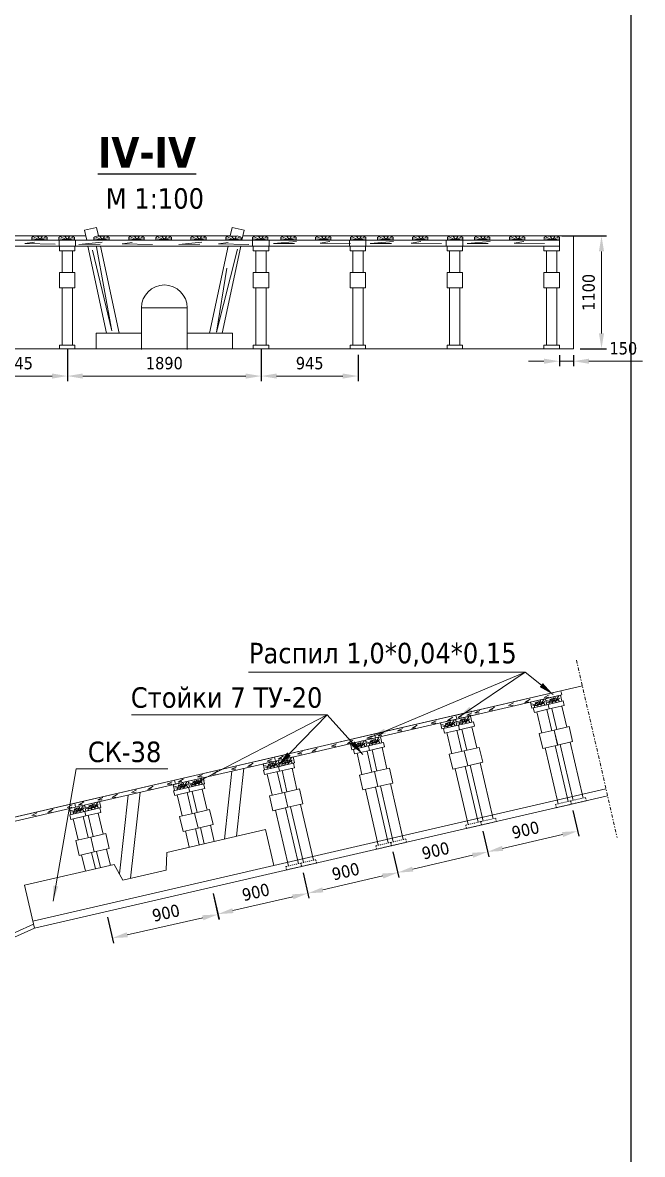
# Model space of a CAD drawing. Header units: millimetres. Extents: x 1757 to 4342, y -1901 to 53.
# Drawn here: x 4222.3 to 4282.7, y -523.6 to -413.1 of the extents above; entities that cross this region are included whole.
import ezdxf

# ---------------------------------------------------------------- set-up
doc = ezdxf.new("R2010")
doc.units = ezdxf.units.MM
doc.header["$LTSCALE"] = 0.1
doc.linetypes.add('JIS_02_0.7', pattern=[1.35, 0.75, -0.6])
doc.linetypes.add('штрихпунктирная2', pattern=[12.7, 6.35, -3.175, 0, -3.175])
doc.styles.add('стиль', font='TAHOMA.TTF')
doc.dimstyles.new('Копия DIN', dxfattribs={"dimtxt": 2, "dimasz": 2.5, "dimexe": 0.5, "dimexo": 0.625, "dimtad": 0, "dimdec": 0, "dimlfac": 100, "dimzin": 4, "dimdsep": 46, "dimtxsty": 'стиль', "dimcen": 2.5, "dimclre": 256, "dimclrt": 256, "dimadec": 0, "dimazin": 2, "dimtfac": 1, "dimtdec": 0, "dimtmove": 0, "dimatfit": 3, "dimfxl": 1.25, "dimtvp": 1, "dimtolj": 1, "dimtzin": 0, "dimlwd": 0, "dimarcsym": 0})

# ---------------------------------------------------------------- blocks, each defined once
blk = doc.blocks.new('зат0.4')
at = {"color": 7, "lineweight": 15}
for points in [[(3518.47, -1077.43), (3518.47, -1077.83), (3528.47, -1077.83), (3528.47, -1077.43), (3518.47, -1077.43)], [(3519.35, -1077.5), (3518.77, -1077.7), (3519.13, -1077.73)], [(3521.25, -1077.51), (3520.72, -1077.63), (3521.15, -1077.72)], [(3522.73, -1077.52), (3522.16, -1077.72), (3522.52, -1077.75)], [(3524.64, -1077.53), (3524.11, -1077.65), (3524.54, -1077.74)], [(3526.29, -1077.54), (3525.72, -1077.74), (3526.08, -1077.76)], [(3528.2, -1077.55), (3527.67, -1077.67), (3528.1, -1077.75)]]:
    blk.add_lwpolyline(points, dxfattribs=at)
blk = doc.blocks.new('*D360')
at = {"linetype": 'ByBlock', "lineweight": -2}
for p, q in [((4275.91, -490), (4276.49, -492.5)), ((4267.14, -492.02), (4267.72, -494.52))]:
    blk.add_line(p, q, dxfattribs=at)
at = {"color": 0, "linetype": 'ByBlock', "lineweight": 0}
blk.add_line((4274.91, -492.35), (4269.07, -493.7), dxfattribs=at)
at = {"color": 0, "lineweight": 0}
for points in [[(4274.86, -492.1), (4274.97, -492.59), (4276.37, -492.01)], [(4269.01, -493.45), (4269.12, -493.94), (4267.61, -494.03)]]:
    blk.add_solid(points, dxfattribs=at)
at = {"layer": 'Defpoints', "color": 0, "lineweight": 0}
for p in [(4275.77, -489.39), (4267, -491.41), (4267.61, -494.03)]:
    blk.add_point(p, dxfattribs=at)
at = {"lineweight": 0, "insert": (4271.3, -491.9), "char_height": 1.2, "attachment_point": 5, "rotation": 13, "style": 'стиль'}
blk.add_mtext('\\A1;900', dxfattribs=at)
blk = doc.blocks.new('*D361')
at = {"linetype": 'ByBlock', "lineweight": -2}
for p, q in [((4267.14, -492.02), (4267.72, -494.52)), ((4258.37, -494.04), (4258.95, -496.54))]:
    blk.add_line(p, q, dxfattribs=at)
at = {"color": 0, "linetype": 'ByBlock', "lineweight": 0}
blk.add_line((4266.14, -494.37), (4260.3, -495.72), dxfattribs=at)
at = {"color": 0, "lineweight": 0}
for points in [[(4266.09, -494.13), (4266.2, -494.61), (4267.61, -494.03)], [(4260.24, -495.48), (4260.35, -495.96), (4258.84, -496.06)]]:
    blk.add_solid(points, dxfattribs=at)
at = {"layer": 'Defpoints', "color": 0, "lineweight": 0}
for p in [(4267, -491.41), (4258.23, -493.44), (4258.84, -496.06)]:
    blk.add_point(p, dxfattribs=at)
at = {"lineweight": 0, "insert": (4262.53, -493.92), "char_height": 1.2, "attachment_point": 5, "rotation": 13, "style": 'стиль'}
blk.add_mtext('\\A1;900', dxfattribs=at)
blk = doc.blocks.new('*D362')
at = {"linetype": 'ByBlock', "lineweight": -2}
for p, q in [((4258.37, -494.04), (4258.95, -496.54)), ((4249.6, -496.07), (4250.18, -498.57))]:
    blk.add_line(p, q, dxfattribs=at)
at = {"color": 0, "linetype": 'ByBlock', "lineweight": 0}
blk.add_line((4257.37, -496.39), (4251.53, -497.74), dxfattribs=at)
at = {"color": 0, "lineweight": 0}
for points in [[(4257.32, -496.15), (4257.43, -496.64), (4258.84, -496.06)], [(4251.47, -497.5), (4251.58, -497.99), (4250.07, -498.08)]]:
    blk.add_solid(points, dxfattribs=at)
at = {"layer": 'Defpoints', "color": 0, "lineweight": 0}
for p in [(4258.23, -493.44), (4249.46, -495.46), (4250.07, -498.08)]:
    blk.add_point(p, dxfattribs=at)
at = {"lineweight": 0, "insert": (4253.76, -495.95), "char_height": 1.2, "attachment_point": 5, "rotation": 13, "style": 'стиль'}
blk.add_mtext('\\A1;900', dxfattribs=at)
blk = doc.blocks.new('*D363')
at = {"linetype": 'ByBlock', "lineweight": -2}
for p, q in [((4249.6, -496.07), (4250.18, -498.57)), ((4240.83, -498.09), (4241.41, -500.59))]:
    blk.add_line(p, q, dxfattribs=at)
at = {"color": 0, "linetype": 'ByBlock', "lineweight": 0}
blk.add_line((4248.61, -498.42), (4242.76, -499.77), dxfattribs=at)
at = {"color": 0, "lineweight": 0}
for points in [[(4248.55, -498.18), (4248.66, -498.66), (4250.07, -498.08)], [(4242.7, -499.53), (4242.82, -500.01), (4241.3, -500.11)]]:
    blk.add_solid(points, dxfattribs=at)
at = {"layer": 'Defpoints', "color": 0, "lineweight": 0}
for p in [(4249.46, -495.46), (4240.69, -497.48), (4241.3, -500.11)]:
    blk.add_point(p, dxfattribs=at)
at = {"lineweight": 0, "insert": (4244.99, -497.97), "char_height": 1.2, "attachment_point": 5, "rotation": 13, "style": 'стиль'}
blk.add_mtext('\\A1;900', dxfattribs=at)
blk = doc.blocks.new('*D364')
at = {"linetype": 'ByBlock', "lineweight": -2}
for p, q in [((4240.83, -498.09), (4241.4, -500.63)), ((4230.53, -500.41), (4231.1, -502.94))]:
    blk.add_line(p, q, dxfattribs=at)
at = {"color": 0, "linetype": 'ByBlock', "lineweight": 0}
blk.add_line((4239.82, -500.47), (4232.46, -502.12), dxfattribs=at)
at = {"color": 0, "lineweight": 0}
for points in [[(4239.77, -500.22), (4239.88, -500.71), (4241.29, -500.14)], [(4232.4, -501.88), (4232.51, -502.37), (4230.99, -502.45)]]:
    blk.add_solid(points, dxfattribs=at)
at = {"layer": 'Defpoints', "color": 0, "lineweight": 0}
for p in [(4240.69, -497.48), (4230.4, -499.8), (4230.99, -502.45)]:
    blk.add_point(p, dxfattribs=at)
at = {"lineweight": 0, "insert": (4236.23, -500), "char_height": 1.2, "attachment_point": 5, "rotation": 12.651, "style": 'стиль'}
blk.add_mtext('\\A1;900', dxfattribs=at)
blk = doc.blocks.new('*D438')
at = {"color": 0, "linetype": 'ByBlock', "lineweight": 0}
for p, q in [((4273.1, -446.15), (4271.6, -446.15)), ((4274.6, -446.15), (4275.99, -446.15)), ((4277.49, -446.15), (4282.7, -446.15))]:
    blk.add_line(p, q, dxfattribs=at)
at = {"linetype": 'ByBlock', "lineweight": -2}
for p, q in [((4274.6, -445.55), (4274.6, -446.65)), ((4275.99, -445.55), (4275.99, -446.65))]:
    blk.add_line(p, q, dxfattribs=at)
at = {"color": 0, "lineweight": 0}
for points in [[(4273.1, -445.9), (4273.1, -446.4), (4274.6, -446.15)], [(4277.49, -445.9), (4277.49, -446.4), (4275.99, -446.15)]]:
    blk.add_solid(points, dxfattribs=at)
at = {"layer": 'Defpoints', "color": 0, "lineweight": 0}
for p in [(4274.6, -444.93), (4275.99, -444.93), (4275.99, -446.15)]:
    blk.add_point(p, dxfattribs=at)
at = {"lineweight": 15, "insert": (4280.84, -444.9), "char_height": 1.2, "attachment_point": 5, "style": 'стиль'}
blk.add_mtext('\\A1;150', dxfattribs=at)
blk = doc.blocks.new('*D435')
at = {"linetype": 'ByBlock', "lineweight": -2}
for p, q in [((4217.17, -445.54), (4217.17, -448.1)), ((4226.62, -445.54), (4226.62, -448.1))]:
    blk.add_line(p, q, dxfattribs=at)
at = {"color": 0, "linetype": 'ByBlock', "lineweight": 0}
blk.add_line((4218.67, -447.6), (4225.12, -447.6), dxfattribs=at)
at = {"color": 0, "lineweight": 0}
for points in [[(4218.67, -447.35), (4218.67, -447.85), (4217.17, -447.6)], [(4225.12, -447.35), (4225.12, -447.85), (4226.62, -447.6)]]:
    blk.add_solid(points, dxfattribs=at)
at = {"layer": 'Defpoints', "color": 0, "lineweight": 0}
for p in [(4217.17, -444.92), (4226.62, -444.92), (4226.62, -447.6)]:
    blk.add_point(p, dxfattribs=at)
at = {"lineweight": 15, "insert": (4221.9, -446.35), "char_height": 1.2, "attachment_point": 5, "style": 'стиль'}
blk.add_mtext('\\A1;945', dxfattribs=at)
blk = doc.blocks.new('*D436')
at = {"linetype": 'ByBlock', "lineweight": -2}
for p, q in [((4226.62, -445.01), (4226.62, -448.1)), ((4245.52, -445.01), (4245.52, -448.1))]:
    blk.add_line(p, q, dxfattribs=at)
at = {"color": 0, "linetype": 'ByBlock', "lineweight": 0}
blk.add_line((4228.12, -447.6), (4244.02, -447.6), dxfattribs=at)
at = {"color": 0, "lineweight": 0}
for points in [[(4228.12, -447.35), (4228.12, -447.85), (4226.62, -447.6)], [(4244.02, -447.35), (4244.02, -447.85), (4245.52, -447.6)]]:
    blk.add_solid(points, dxfattribs=at)
at = {"layer": 'Defpoints', "color": 0, "lineweight": 0}
for p in [(4226.62, -444.39), (4245.52, -444.39), (4245.52, -447.6)]:
    blk.add_point(p, dxfattribs=at)
at = {"lineweight": 15, "insert": (4236.07, -446.35), "char_height": 1.2, "attachment_point": 5, "style": 'стиль'}
blk.add_mtext('\\A1;1890', dxfattribs=at)
blk = doc.blocks.new('*D437')
at = {"linetype": 'ByBlock', "lineweight": -2}
for p, q in [((4245.52, -445.54), (4245.52, -448.1)), ((4254.97, -445.54), (4254.97, -448.1))]:
    blk.add_line(p, q, dxfattribs=at)
at = {"color": 0, "linetype": 'ByBlock', "lineweight": 0}
blk.add_line((4247.02, -447.6), (4253.47, -447.6), dxfattribs=at)
at = {"color": 0, "lineweight": 0}
for points in [[(4247.02, -447.35), (4247.02, -447.85), (4245.52, -447.6)], [(4253.47, -447.35), (4253.47, -447.85), (4254.97, -447.6)]]:
    blk.add_solid(points, dxfattribs=at)
at = {"layer": 'Defpoints', "color": 0, "lineweight": 0}
for p in [(4245.52, -444.92), (4254.97, -444.92), (4254.97, -447.6)]:
    blk.add_point(p, dxfattribs=at)
at = {"lineweight": 15, "insert": (4250.25, -446.35), "char_height": 1.2, "attachment_point": 5, "style": 'стиль'}
blk.add_mtext('\\A1;945', dxfattribs=at)
blk = doc.blocks.new('*D439')
at = {"linetype": 'ByBlock', "lineweight": -2}
for p, q in [((4274.85, -433.93), (4279.21, -433.93)), ((4276.62, -444.93), (4279.21, -444.93))]:
    blk.add_line(p, q, dxfattribs=at)
at = {"color": 0, "linetype": 'ByBlock', "lineweight": 0}
blk.add_line((4278.71, -443.43), (4278.71, -435.43), dxfattribs=at)
at = {"color": 0, "lineweight": 0}
for points in [[(4278.46, -435.43), (4278.96, -435.43), (4278.71, -433.93)], [(4278.46, -443.43), (4278.96, -443.43), (4278.71, -444.93)]]:
    blk.add_solid(points, dxfattribs=at)
at = {"layer": 'Defpoints', "color": 0, "lineweight": 0}
for p in [(4274.23, -433.93), (4278.71, -433.93), (4275.99, -444.93)]:
    blk.add_point(p, dxfattribs=at)
at = {"lineweight": 0, "insert": (4277.46, -439.43), "char_height": 1.2, "attachment_point": 5, "rotation": 90, "style": 'стиль'}
blk.add_mtext('\\A1;1100', dxfattribs=at)
blk = doc.blocks.new('з0.15')
at = {"color": 7, "lineweight": 15}
for p, q in [((4545.83, -854.21), (4545.83, -853.94)), ((4546.21, -853.81), (4546.93, -853.81)), ((4547.33, -854.21), (4547.33, -853.96))]:
    blk.add_line(p, q, dxfattribs=at)
for points in [[(4547.19, -853.91), (4546.62, -854.17), (4545.91, -854.1)], [(4546.03, -853.92), (4546.63, -854.17), (4547.29, -854.1)], [(4546.86, -853.89), (4546.64, -854.16), (4546.41, -853.84)]]:
    blk.add_lwpolyline(points, dxfattribs=at)
for centre, radius, start, end in [((4546.45, -855.05), 1.27, 101.1482, 119.1422), ((4546.7, -855.03), 1.25, 59.5062, 79.1879)]:
    blk.add_arc(centre, radius, start, end, dxfattribs=at)

msp = doc.modelspace()

# ---------------------------------------------------------------- linework, layer by layer
at = {"color": 7, "linetype": 'ByBlock', "lineweight": 30}
msp.add_line((4281.618, -684.836), (4281.618, -274.836), dxfattribs=at)
at = {"color": 7, "lineweight": 15}
for p, q in [((4177.373, -433.927), (4228.411, -433.927)), ((4229.57, -433.927), (4242.433, -433.927)), ((4243.73, -433.927), (4274.853, -433.927)), ((4226.099, -435.387), (4226.099, -437.509)), ((4227.099, -435.387), (4227.099, -437.509)), ((4244.999, -435.387), (4244.999, -437.509)), ((4245.999, -435.387), (4245.999, -437.509)), ((4254.449, -435.387), (4254.449, -437.509)), ((4255.449, -435.387), (4255.449, -437.509)), ((4263.899, -435.387), (4263.899, -437.509)), ((4264.899, -435.387), (4264.899, -437.509)), ((4273.349, -435.387), (4273.349, -437.509)), ((4274.349, -435.387), (4274.349, -437.509)), ((4226.099, -439.003), (4226.099, -444.595)), ((4227.099, -439.003), (4227.099, -444.595)), ((4244.999, -439.003), (4244.999, -444.595)), ((4245.999, -439.003), (4245.999, -444.595)), ((4254.449, -439.003), (4254.449, -444.595)), ((4255.449, -439.003), (4255.449, -444.595)), ((4263.899, -439.003), (4263.899, -444.595)), ((4264.899, -439.003), (4264.899, -444.595)), ((4273.349, -439.003), (4273.349, -444.595)), ((4274.349, -439.003), (4274.349, -444.595)), ((4233.841, -445.015), (4233.841, -440.942)), ((4233.841, -440.942), (4238.301, -440.942)), ((4238.301, -445.015), (4238.301, -440.942)), ((4229.431, -444.927), (4229.431, -443.427)), ((4233.841, -443.427), (4229.431, -443.427)), ((4242.711, -443.427), (4238.301, -443.427)), ((4242.711, -444.927), (4242.711, -443.427)), ((4177.701, -444.927), (4275.992, -444.927)), ((4236.071, -444.927), (4229.431, -444.927)), ((4242.711, -444.927), (4236.071, -444.927)), ((4274.747, -478.333), (4264.101, -480.791)), ((4264.191, -481.18), (4274.846, -478.72)), ((4274.846, -478.72), (4274.747, -478.333)), ((4266.306, -480.282), (4256.562, -482.531)), ((4272.404, -480.368), (4272.882, -482.435)), ((4273.379, -480.143), (4273.856, -482.21)), ((4273.866, -480.03), (4274.343, -482.097)), ((4274.84, -479.805), (4275.318, -481.872)), ((4256.652, -482.921), (4266.396, -480.671)), ((4264.51, -480.696), (4264.6, -481.086)), ((4256.562, -482.531), (4256.652, -482.921)), ((4263.635, -482.392), (4264.112, -484.459)), ((4264.61, -482.167), (4265.087, -484.234)), ((4265.097, -482.055), (4265.574, -484.122)), ((4266.071, -481.83), (4266.548, -483.897)), ((4274.192, -483.666), (4275.451, -489.118)), ((4274.679, -483.554), (4275.938, -489.006)), ((4275.654, -483.329), (4276.913, -488.781)), ((4254.866, -484.417), (4255.343, -486.484)), ((4255.84, -484.192), (4256.317, -486.259)), ((4256.327, -484.08), (4256.805, -486.146)), ((4257.302, -483.855), (4257.779, -485.921)), ((4273.218, -483.891), (4274.477, -489.343)), ((4243.108, -492.515), (4243.837, -485.88)), ((4248.532, -485.879), (4249.01, -487.946)), ((4264.449, -485.916), (4265.707, -491.368)), ((4265.423, -485.691), (4266.682, -491.143)), ((4265.91, -485.578), (4267.169, -491.031)), ((4266.885, -485.353), (4268.143, -490.806)), ((4241.939, -492.785), (4242.668, -486.149)), ((4246.096, -486.442), (4246.574, -488.508)), ((4247.071, -486.217), (4247.548, -488.283)), ((4247.558, -486.104), (4248.035, -488.171)), ((4223.233, -500.786), (4279.143, -487.878)), ((4238.789, -488.129), (4239.266, -490.196)), ((4239.763, -487.904), (4240.24, -489.971)), ((4255.679, -487.94), (4256.938, -493.393)), ((4256.654, -487.715), (4257.912, -493.168)), ((4257.141, -487.603), (4258.4, -493.055)), ((4258.115, -487.378), (4259.374, -492.83)), ((4231.69, -496.179), (4232.534, -488.489)), ((4232.782, -496.609), (4233.703, -488.219)), ((4237.327, -488.466), (4237.804, -490.533)), ((4238.302, -488.241), (4238.779, -490.308)), ((4229.63, -490.243), (4230.107, -492.31)), ((4246.91, -489.965), (4248.169, -495.417)), ((4247.884, -489.74), (4249.143, -495.192)), ((4248.371, -489.628), (4249.63, -495.08)), ((4249.346, -489.403), (4250.605, -494.855)), ((4227.194, -490.806), (4227.671, -492.872)), ((4228.168, -490.581), (4228.645, -492.648)), ((4228.655, -490.468), (4229.132, -492.535)), ((4240.577, -491.427), (4240.943, -493.015)), ((4236.325, -494.081), (4245.932, -491.863)), ((4238.141, -491.99), (4238.507, -493.577)), ((4239.115, -491.765), (4239.482, -493.352)), ((4239.602, -491.652), (4239.969, -493.24)), ((4246.739, -495.359), (4245.932, -491.863)), ((4228.007, -494.329), (4228.374, -495.917)), ((4228.982, -494.104), (4229.348, -495.692)), ((4229.469, -493.992), (4229.835, -495.579)), ((4230.443, -493.767), (4230.81, -495.354)), ((4236.325, -494.081), (4236.256, -495.815)), ((4222.426, -497.29), (4231.18, -495.269)), ((4231.18, -495.269), (4232.028, -496.783)), ((4232.028, -496.783), (4236.256, -495.807)), ((4223.392, -501.478), (4222.426, -497.29))]:
    msp.add_line(p, q, dxfattribs=at)
at = {"color": 7, "lineweight": 0}
for p, q in [((4229.466, -433.117), (4228.292, -433.366)), ((4228.292, -433.366), (4228.496, -434.327)), ((4229.638, -433.927), (4229.466, -433.117)), ((4242.675, -433.117), (4242.503, -433.927)), ((4243.849, -433.366), (4242.675, -433.117)), ((4243.645, -434.327), (4243.849, -433.366)), ((4275.992, -444.927), (4275.992, -433.927)), ((4228.624, -434.927), (4230.431, -443.427)), ((4231.657, -443.427), (4229.851, -434.927)), ((4242.291, -434.927), (4240.484, -443.427)), ((4241.711, -443.427), (4243.517, -434.927)), ((4205.862, -508.911), (4223.311, -501.092)), ((4206.02, -509.263), (4223.392, -501.478))]:
    msp.add_line(p, q, dxfattribs=at)
at = {"color": 7, "linetype": 'штрихпунктирная2', "lineweight": 15, "ltscale": 0.5}
msp.add_line((4276.276, -475.329), (4280.23, -492.635), dxfattribs=at)
at = {"color": 7, "lineweight": 15}
for points in [[(4216.335, -434.327), (4216.335, -434.927), (4227.394, -434.927), (4227.394, -434.327), (4216.335, -434.327)], [(4225.432, -434.719), (4222.475, -434.662), (4223.422, -434.519)], [(4225.797, -434.327), (4225.797, -434.927), (4246.306, -434.927), (4246.307, -434.327), (4225.797, -434.327)], [(4225.849, -434.931), (4225.849, -435.387), (4227.349, -435.387), (4227.349, -434.931), (4225.849, -434.931)], [(4229.997, -434.541), (4227.743, -434.756), (4229.796, -434.742)], [(4229.068, -435.318), (4230.946, -443.177), (4229.449, -434.988)], [(4234.93, -434.756), (4231.973, -434.699), (4232.92, -434.555)], [(4239.737, -434.541), (4237.484, -434.756), (4239.536, -434.742)], [(4244.318, -434.756), (4241.36, -434.699), (4242.308, -434.555)], [(4244.668, -434.327), (4244.668, -434.927), (4255.728, -434.927), (4255.728, -434.327), (4244.668, -434.327)], [(4244.749, -434.931), (4244.749, -435.387), (4246.249, -435.387), (4246.249, -434.931), (4244.749, -434.931)], [(4248.967, -434.463), (4246.713, -434.678), (4248.766, -434.663)], [(4254.236, -434.678), (4251.278, -434.62), (4252.226, -434.477)], [(4254.118, -434.327), (4254.118, -434.927), (4265.178, -434.927), (4265.178, -434.327), (4254.118, -434.327)], [(4254.199, -434.931), (4254.199, -435.387), (4255.699, -435.387), (4255.699, -434.931), (4254.199, -434.931)], [(4258.417, -434.463), (4256.163, -434.678), (4258.216, -434.663)], [(4263.093, -434.678), (4260.135, -434.62), (4261.083, -434.477)], [(4263.568, -434.327), (4263.568, -434.927), (4274.628, -434.927), (4274.628, -434.327), (4263.568, -434.327)], [(4263.649, -434.931), (4263.649, -435.387), (4265.149, -435.387), (4265.149, -434.931), (4263.649, -434.931)], [(4267.867, -434.463), (4265.613, -434.678), (4267.666, -434.663)], [(4273.136, -434.678), (4270.178, -434.62), (4271.126, -434.477)], [(4273.099, -434.931), (4273.099, -435.387), (4274.599, -435.387), (4274.599, -434.931), (4273.099, -434.931)], [(4243.198, -435.216), (4241.143, -443.304), (4242.158, -437.067)], [(4225.849, -437.509), (4225.848, -439.003), (4227.349, -439.003), (4227.349, -437.509), (4225.849, -437.509)], [(4244.749, -437.509), (4244.748, -439.003), (4246.249, -439.003), (4246.249, -437.509), (4244.749, -437.509)], [(4254.199, -437.509), (4254.198, -439.003), (4255.699, -439.003), (4255.699, -437.509), (4254.199, -437.509)], [(4263.649, -437.509), (4263.648, -439.003), (4265.149, -439.003), (4265.149, -437.509), (4263.649, -437.509)], [(4273.099, -437.509), (4273.098, -439.003), (4274.599, -439.003), (4274.599, -437.509), (4273.099, -437.509)], [(4271.748, -479.136), (4271.232, -479.458), (4271.588, -479.405)], [(4271.777, -479.429), (4271.912, -480.014), (4273.374, -479.676), (4273.239, -479.092), (4271.777, -479.429)], [(4272.65, -479.665), (4272.615, -479.333)], [(4272.702, -479.662), (4272.767, -479.277)], [(4273.114, -479.146), (4272.765, -479.678)], [(4273.608, -478.716), (4273.121, -478.954), (4273.553, -478.941)], [(4273.239, -479.092), (4273.374, -479.676), (4274.835, -479.339), (4274.7, -478.754), (4273.239, -479.092)], [(4273.328, -479.256), (4273.934, -479.44)], [(4273.52, -479.642), (4273.622, -480.087), (4275.084, -479.749), (4274.981, -479.305), (4273.52, -479.642)], [(4273.973, -479.387), (4273.679, -479.136)], [(4274.027, -479.351), (4273.861, -479.063)], [(4274.076, -479.335), (4274.041, -479.003)], [(4274.128, -479.333), (4274.193, -478.948)], [(4274.54, -478.817), (4274.191, -479.349)], [(4274.6, -479.033), (4274.229, -479.371)], [(4266.831, -480.242), (4266.344, -480.48), (4266.777, -480.467)], [(4268.277, -479.918), (4267.761, -480.24), (4268.117, -480.187)], [(4270.137, -479.498), (4269.649, -479.736), (4270.082, -479.723)], [(4271.902, -479.585), (4272.507, -479.769)], [(4271.999, -479.743), (4272.495, -479.798)], [(4272.058, -479.98), (4272.161, -480.424), (4273.622, -480.087), (4273.52, -479.642), (4272.058, -479.98)], [(4272.547, -479.717), (4272.253, -479.465)], [(4272.601, -479.68), (4272.435, -479.392)], [(4273.174, -479.362), (4272.803, -479.7)], [(4273.425, -479.414), (4273.921, -479.469)], [(4262.598, -481.238), (4262.11, -481.477), (4262.543, -481.464)], [(4263.008, -481.454), (4263.143, -482.038), (4264.604, -481.701), (4264.469, -481.116), (4263.008, -481.454)], [(4263.777, -481.741), (4263.484, -481.489)], [(4263.832, -481.705), (4263.665, -481.417)], [(4264.209, -480.876), (4263.693, -481.199), (4264.049, -481.145)], [(4263.88, -481.689), (4263.846, -481.357)], [(4263.933, -481.687), (4263.997, -481.302)], [(4264.345, -481.17), (4263.996, -481.703)], [(4264.404, -481.387), (4264.034, -481.725)], [(4264.469, -481.116), (4264.604, -481.701), (4266.066, -481.363), (4265.931, -480.779), (4264.469, -481.116)], [(4264.558, -481.28), (4265.164, -481.464)], [(4264.656, -481.438), (4265.152, -481.494)], [(4265.234, -480.601), (4264.717, -480.923), (4265.073, -480.87)], [(4264.751, -481.667), (4264.853, -482.111), (4266.315, -481.774), (4266.212, -481.33), (4264.751, -481.667)], [(4265.204, -481.412), (4264.91, -481.16)], [(4265.258, -481.375), (4265.091, -481.087)], [(4265.307, -481.36), (4265.272, -481.028)], [(4265.359, -481.358), (4265.423, -480.973)], [(4265.771, -480.841), (4265.422, -481.374)], [(4265.831, -481.057), (4265.46, -481.396)], [(4266.069, -480.456), (4265.582, -480.695), (4266.015, -480.682)], [(4257.433, -482.402), (4256.916, -482.724), (4257.272, -482.671)], [(4259.292, -481.982), (4258.805, -482.221), (4259.238, -482.208)], [(4260.738, -481.658), (4260.222, -481.981), (4260.578, -481.927)], [(4263.132, -481.61), (4263.738, -481.793)], [(4263.23, -481.768), (4263.725, -481.823)], [(4263.289, -482.004), (4263.392, -482.449), (4264.853, -482.111), (4264.751, -481.667), (4263.289, -482.004)], [(4272.638, -482.491), (4272.973, -483.948), (4274.436, -483.61), (4274.1, -482.154), (4272.638, -482.491)], [(4274.1, -482.154), (4274.435, -483.61), (4275.897, -483.273), (4275.561, -481.816), (4274.1, -482.154)], [(4254.239, -483.478), (4254.373, -484.063), (4255.835, -483.725), (4255.7, -483.141), (4254.239, -483.478)], [(4254.331, -483.494), (4254.936, -483.678)], [(4254.52, -484.029), (4254.622, -484.473), (4256.084, -484.136), (4255.981, -483.692), (4254.52, -484.029)], [(4255.008, -483.766), (4254.714, -483.514)], [(4255.062, -483.729), (4254.896, -483.441)], [(4255.111, -483.714), (4255.076, -483.382)], [(4255.164, -483.711), (4255.228, -483.326)], [(4255.575, -483.195), (4255.227, -483.728)], [(4255.635, -483.411), (4255.264, -483.749)], [(4255.7, -483.141), (4255.835, -483.725), (4257.297, -483.388), (4257.162, -482.803), (4255.7, -483.141)], [(4255.789, -483.305), (4256.395, -483.489)], [(4255.887, -483.463), (4256.382, -483.518)], [(4255.981, -483.692), (4256.084, -484.136), (4257.545, -483.798), (4257.443, -483.354), (4255.981, -483.692)], [(4256.434, -483.437), (4256.14, -483.185)], [(4256.488, -483.4), (4256.322, -483.112)], [(4256.537, -483.385), (4256.502, -483.053)], [(4256.59, -483.382), (4256.654, -482.997)], [(4257.001, -482.866), (4256.653, -483.398)], [(4257.061, -483.082), (4256.691, -483.42)], [(4247.174, -485.109), (4247.309, -485.694), (4248.771, -485.356), (4248.636, -484.772), (4247.174, -485.109)], [(4248.476, -484.834), (4248.127, -485.367)], [(4254.461, -483.792), (4254.956, -483.848)], [(4263.869, -484.516), (4264.204, -485.972), (4265.667, -485.635), (4265.33, -484.178), (4263.869, -484.516)], [(4265.33, -484.178), (4265.666, -485.635), (4267.128, -485.297), (4266.792, -483.841), (4265.33, -484.178)], [(4245.713, -485.446), (4245.848, -486.031), (4247.309, -485.694), (4247.174, -485.109), (4245.713, -485.446)], [(4245.75, -486.054), (4245.853, -486.498), (4247.314, -486.16), (4247.212, -485.716), (4245.75, -486.054)], [(4245.837, -485.602), (4246.443, -485.786)], [(4245.935, -485.76), (4246.43, -485.816)], [(4246.482, -485.734), (4246.188, -485.482)], [(4246.536, -485.697), (4246.37, -485.409)], [(4246.585, -485.682), (4246.55, -485.35)], [(4246.638, -485.68), (4246.702, -485.295)], [(4247.049, -485.163), (4246.701, -485.696)], [(4247.109, -485.379), (4246.739, -485.718)], [(4247.212, -485.716), (4247.314, -486.16), (4248.776, -485.823), (4248.673, -485.379), (4247.212, -485.716)], [(4247.263, -485.273), (4247.869, -485.457)], [(4247.361, -485.431), (4247.857, -485.487)], [(4247.908, -485.405), (4247.615, -485.153)], [(4247.963, -485.368), (4247.796, -485.08)], [(4248.012, -485.353), (4247.977, -485.021)], [(4248.064, -485.351), (4248.128, -484.965)], [(4248.536, -485.05), (4248.165, -485.389)], [(4256.561, -486.203), (4256.896, -487.659), (4258.359, -487.322), (4258.023, -485.865), (4256.561, -486.203)], [(4238.405, -487.134), (4238.54, -487.718), (4240.002, -487.381), (4239.867, -486.796), (4238.405, -487.134)], [(4239.242, -487.377), (4239.207, -487.045)], [(4239.295, -487.375), (4239.359, -486.99)], [(4239.706, -486.859), (4239.358, -487.391)], [(4239.766, -487.075), (4239.396, -487.413)], [(4255.099, -486.54), (4255.435, -487.997), (4256.897, -487.659), (4256.561, -486.203), (4255.099, -486.54)], [(4236.943, -487.471), (4237.078, -488.056), (4238.54, -487.718), (4238.405, -487.134), (4236.943, -487.471)], [(4236.981, -488.078), (4237.084, -488.522), (4238.545, -488.185), (4238.443, -487.741), (4236.981, -488.078)], [(4237.068, -487.627), (4237.674, -487.811)], [(4237.165, -487.785), (4237.661, -487.84)], [(4237.713, -487.759), (4237.419, -487.507)], [(4237.767, -487.722), (4237.601, -487.434)], [(4237.816, -487.707), (4237.781, -487.375)], [(4237.869, -487.704), (4237.933, -487.319)], [(4238.28, -487.188), (4237.931, -487.72)], [(4238.34, -487.404), (4237.969, -487.742)], [(4238.443, -487.741), (4238.545, -488.185), (4240.007, -487.847), (4239.904, -487.403), (4238.443, -487.741)], [(4238.494, -487.298), (4239.1, -487.482)], [(4238.592, -487.456), (4239.087, -487.511)], [(4239.139, -487.429), (4238.845, -487.178)], [(4239.193, -487.393), (4239.027, -487.105)], [(4247.792, -488.227), (4248.127, -489.684), (4249.589, -489.346), (4249.253, -487.89), (4247.792, -488.227)], [(4216.49, -491.783), (4216.579, -492.172), (4227.421, -489.669), (4227.331, -489.28), (4216.49, -491.783)], [(4228.272, -489.473), (4228.407, -490.058), (4229.868, -489.72), (4229.733, -489.136), (4228.272, -489.473)], [(4229.573, -489.198), (4229.224, -489.731)], [(4246.33, -488.565), (4246.665, -490.021), (4248.128, -489.684), (4247.792, -488.227), (4246.33, -488.565)], [(4223.623, -490.236), (4223.136, -490.475), (4223.569, -490.462)], [(4225.234, -489.874), (4224.718, -490.197), (4225.074, -490.143)], [(4227.094, -489.454), (4226.607, -489.693), (4227.04, -489.68)], [(4226.81, -489.81), (4226.945, -490.395), (4228.407, -490.058), (4228.272, -489.473), (4226.81, -489.81)], [(4226.848, -490.418), (4226.95, -490.862), (4228.412, -490.524), (4228.309, -490.08), (4226.848, -490.418)], [(4226.934, -489.966), (4227.54, -490.15)], [(4227.032, -490.124), (4227.528, -490.18)], [(4227.58, -490.098), (4227.286, -489.846)], [(4227.634, -490.061), (4227.467, -489.773)], [(4227.683, -490.046), (4227.648, -489.714)], [(4227.735, -490.044), (4227.8, -489.659)], [(4228.147, -489.527), (4227.798, -490.06)], [(4228.207, -489.743), (4227.836, -490.082)], [(4228.309, -490.08), (4228.412, -490.524), (4229.873, -490.187), (4229.771, -489.743), (4228.309, -490.08)], [(4228.361, -489.637), (4228.966, -489.821)], [(4228.458, -489.795), (4228.954, -489.851)], [(4229.006, -489.769), (4228.712, -489.517)], [(4229.06, -489.732), (4228.894, -489.444)], [(4229.109, -489.717), (4229.074, -489.385)], [(4229.161, -489.715), (4229.226, -489.33)], [(4229.633, -489.414), (4229.262, -489.753)], [(4237.561, -490.589), (4237.896, -492.046), (4239.359, -491.708), (4239.022, -490.252), (4237.561, -490.589)], [(4239.022, -490.252), (4239.358, -491.709), (4240.82, -491.371), (4240.484, -489.914), (4239.022, -490.252)], [(4227.427, -492.929), (4227.763, -494.385), (4229.225, -494.048), (4228.889, -492.591), (4227.427, -492.929)], [(4228.889, -492.591), (4229.224, -494.048), (4230.687, -493.71), (4230.35, -492.254), (4228.889, -492.591)]]:
    msp.add_lwpolyline(points, dxfattribs=at)
at = {"color": 7, "lineweight": 15, "ltscale": 0.4}
for points in [[(4225.849, -444.595), (4225.849, -444.927), (4227.349, -444.927), (4227.349, -444.595), (4225.849, -444.595)], [(4244.749, -444.595), (4244.749, -444.927), (4246.249, -444.927), (4246.249, -444.595), (4244.749, -444.595)], [(4254.199, -444.595), (4254.199, -444.927), (4255.699, -444.927), (4255.699, -444.595), (4254.199, -444.595)], [(4263.649, -444.595), (4263.649, -444.927), (4265.149, -444.927), (4265.149, -444.595), (4263.649, -444.595)], [(4273.099, -444.595), (4273.099, -444.927), (4274.599, -444.927), (4274.599, -444.595), (4273.099, -444.595)]]:
    msp.add_lwpolyline(points, dxfattribs=at)
at = {"color": 7, "lineweight": 0}
for points in [[(4212.57, -492.687), (4276.851, -477.847)], [(4223.392, -501.478), (4279.301, -488.571)]]:
    msp.add_lwpolyline(points, dxfattribs=at)
at = {"color": 7, "linetype": 'JIS_02_0.7', "lineweight": 15, "ltscale": 0.4}
for points in [[(4274.233, -489.4), (4274.308, -489.724), (4275.769, -489.386), (4275.695, -489.062), (4274.233, -489.4)], [(4275.695, -489.062), (4275.769, -489.386), (4277.231, -489.049), (4277.156, -488.725), (4275.695, -489.062)], [(4265.464, -491.424), (4265.538, -491.748), (4267, -491.411), (4266.925, -491.087), (4265.464, -491.424)], [(4266.925, -491.087), (4267, -491.411), (4268.462, -491.073), (4268.387, -490.749), (4266.925, -491.087)], [(4256.694, -493.449), (4256.769, -493.773), (4258.231, -493.435), (4258.156, -493.111), (4256.694, -493.449)], [(4258.156, -493.111), (4258.231, -493.435), (4259.692, -493.098), (4259.617, -492.774), (4258.156, -493.111)], [(4249.387, -495.136), (4249.461, -495.46), (4250.923, -495.122), (4250.848, -494.798), (4249.387, -495.136)], [(4247.925, -495.473), (4248, -495.797), (4249.461, -495.46), (4249.387, -495.136), (4247.925, -495.473)]]:
    msp.add_lwpolyline(points, dxfattribs=at)
at = {"color": 7, "lineweight": 15}
for centre, radius, start, end in [((4236.071, -440.942), 2.23, 0, 180), ((4274.129, -479.587), 0.537, 21.91252, 184.08748), ((4274.111, -479.533), 0.2, 20.43413, 185.56587), ((4272.703, -479.916), 0.537, 21.91252, 184.08748), ((4272.685, -479.862), 0.2, 20.43413, 185.56587), ((4263.933, -481.941), 0.537, 21.91252, 184.08748), ((4265.36, -481.612), 0.537, 21.91252, 184.08748), ((4265.342, -481.557), 0.2, 20.43413, 185.56587), ((4263.915, -481.886), 0.2, 20.43413, 185.56587), ((4255.164, -483.966), 0.537, 21.91252, 184.08748), ((4255.146, -483.911), 0.2, 20.43413, 185.56587), ((4256.59, -483.636), 0.537, 21.91252, 184.08748), ((4256.572, -483.582), 0.2, 20.43413, 185.56587), ((4246.638, -485.934), 0.537, 21.91252, 184.08748), ((4246.62, -485.879), 0.2, 20.43413, 185.56587), ((4248.064, -485.605), 0.537, 21.91252, 184.08748), ((4248.046, -485.55), 0.2, 20.43413, 185.56587), ((4237.869, -487.958), 0.537, 21.91252, 184.08748), ((4237.851, -487.904), 0.2, 20.43413, 185.56587), ((4239.295, -487.629), 0.537, 21.91252, 184.08748), ((4239.277, -487.575), 0.2, 20.43413, 185.56587), ((4227.736, -490.298), 0.537, 21.91252, 184.08748), ((4227.718, -490.243), 0.2, 20.43413, 185.56587), ((4229.162, -489.969), 0.537, 21.91252, 184.08748), ((4229.144, -489.914), 0.2, 20.43413, 185.56587)]:
    msp.add_arc(centre, radius, start, end, dxfattribs=at)

# ---------------------------------------------------------------- block references
for p in [(-322.699, 419.879), (-320.036, 419.879), (-316.636, 419.879), (-313.236, 419.879), (-310.573, 419.879), (-307.173, 419.879), (-303.773, 419.879), (-301.165, 419.879), (-298.405, 419.879), (-295.005, 419.879), (-291.605, 419.879), (-288.955, 419.879), (-285.555, 419.879), (-282.155, 419.879), (-279.505, 419.879), (-276.105, 419.879), (-272.705, 419.879)]:
    msp.add_blockref('з0.15', p, dxfattribs=at)
at = {"color": 7, "lineweight": 15, "rotation": 12.9999999999971}
for p in [(576.158, -226.449), (566.415, -228.698), (556.671, -230.948)]:
    msp.add_blockref('зат0.4', p, dxfattribs=at)

# ---------------------------------------------------------------- texts
at = {"color": 7, "attachment_point": 1, "style": 'стиль'}
for s, insert, char_height, width in [('\\A1;\\pi57.358;{\\fTahoma|b1|i0|c204|p34;\\LIV-IV\\P\\pi58.126;\\fTahoma|b0|i0|c204|p34;\\H0.66667x;\\lМ 1:100}', (4172.228, -424.263), 3, 125.89643), ('\\pi26.221;Распил 1,0*0,04*0,15', (4218.102, -473.632), 2, 79.3281), ('\\pi30.099;Стойки 7 ТУ-20', (4202.701, -477.97), 2, 79.3281), ('\\pi36.09;СК-38', (4192.516, -483.274), 2, 79.3281)]:
    msp.add_mtext(s, dxfattribs=dict(at, insert=insert, char_height=char_height, width=width))

# ---------------------------------------------------------------- dimensions: what is measured, and where the dimension line sits
at = {"color": 7, "lineweight": 0}
dim = msp.add_linear_dim(base=(4278.707, -433.927), p1=(4275.992, -444.927), p2=(4274.228, -433.927), angle=90, text='1100', dimstyle='Копия DIN', override={"dimtxt": 1.2, "dimasz": 1.5}, dxfattribs=at)
dim.commit()
dim.dimension.update_dxf_attribs({"geometry": '*D439', "text_midpoint": (4277.457, -439.427)})
at = {"color": 7, "lineweight": 15}
for base, p1, p2, picture, middle in [((4226.621, -447.6), (4217.171, -444.918), (4226.621, -444.918), '*D435', (4221.896, -446.351)), ((4245.521, -447.6), (4226.621, -444.39), (4245.521, -444.39), '*D436', (4236.071, -446.346)), ((4254.971, -447.6), (4245.521, -444.918), (4254.971, -444.918), '*D437', (4250.246, -446.351))]:
    dim = msp.add_linear_dim(base=base, p1=p1, p2=p2, dimstyle='Копия DIN', override={"dimtxt": 1.2, "dimasz": 1.5}, dxfattribs=at)
    dim.commit()
    dim.dimension.update_dxf_attribs({"geometry": picture, "text_midpoint": middle})
dim = msp.add_linear_dim(base=(4275.992, -446.148), p1=(4274.599, -444.927), p2=(4275.992, -444.927), text='150', dimstyle='Копия DIN', override={"dimtxt": 1.2, "dimasz": 1.5}, dxfattribs=at)
dim.commit()
dim.dimension.update_dxf_attribs({"geometry": '*D438', "text_midpoint": (4280.844, -444.899)})
at = {"color": 7, "lineweight": 0}
for base, p1, p2, picture, middle in [((4267.605, -494.033), (4275.769, -489.386), (4267, -491.411), '*D360', (4271.576, -493.116)), ((4258.836, -496.057), (4267, -491.411), (4258.231, -493.435), '*D361', (4262.807, -495.141)), ((4250.067, -498.082), (4258.231, -493.435), (4249.461, -495.46), '*D362', (4254.037, -497.165)), ((4241.297, -500.106), (4249.461, -495.46), (4240.692, -497.484), '*D363', (4245.268, -499.19))]:
    dim = msp.add_linear_dim(base=base, p1=p1, p2=p2, angle=193, dimstyle='Копия DIN', override={"dimtxt": 1.2, "dimasz": 1.5}, dxfattribs=at)
    dim.commit()
    dim.dimension.update_dxf_attribs({"geometry": picture, "text_midpoint": middle, "dimtype": 161})
dim = msp.add_linear_dim(base=(4230.992, -502.45), p1=(4240.692, -497.484), p2=(4230.396, -499.795), angle=192.65098, text='900', dimstyle='Копия DIN', override={"dimtxt": 1.2, "dimasz": 1.5}, dxfattribs=at)
dim.commit()
dim.dimension.update_dxf_attribs({"geometry": '*D364', "text_midpoint": (4236.499, -501.214), "dimtype": 161})

# ---------------------------------------------------------------- leaders
for points in [[(4274.011, -478.692), (4271.274, -476.504), (4244.28, -476.504)], [(4256.22, -482.83), (4271.274, -476.504)], [(4264.717, -480.923), (4271.274, -476.504)], [(4255.439, -484.53), (4251.956, -480.676), (4232.879, -480.676)], [(4238.654, -487.544), (4251.956, -480.676)], [(4247.179, -485.576), (4251.956, -480.676)], [(4225.221, -498.845), (4227.461, -485.923), (4236.42, -485.923)]]:
    msp.add_leader(points, dimstyle='Копия DIN', override={"dimtxt": 1.2, "dimasz": 1.5, "dimgap": 0.625, "dimtad": 0}, dxfattribs=at)

doc.saveas('drawing.dxf')
